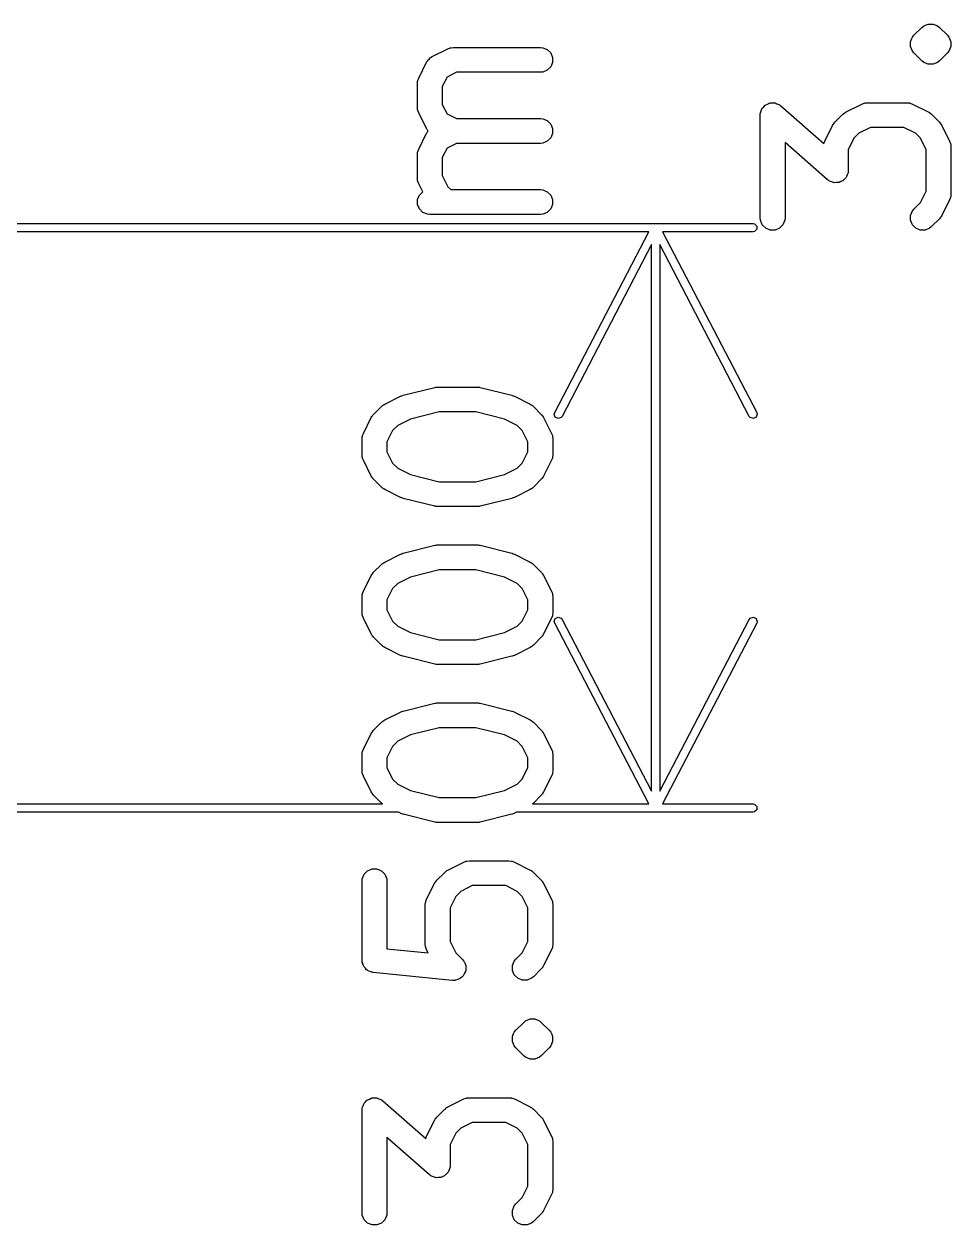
# Model space of a CAD drawing. Extents: x 2 to 13.8, y -9.5 to -0.9.
# Drawn here: x 13.1414 to 13.3614, y -3.608 to -3.3229 of the extents above; entities that cross this region are included whole.
import ezdxf

# ---------------------------------------------------------------- set-up
doc = ezdxf.new("R2010")
doc.units = 0
doc.header["$MEASUREMENT"] = 0
doc.layers.add('BLACK', color=7, linetype='CONTINUOUS')

msp = doc.modelspace()

# ---------------------------------------------------------------- linework, layer by layer
at = {"layer": 'BLACK', "linetype": 'CONTINUOUS'}
for p, q in [((13.35262, -3.32558), (13.35449, -3.32371)), ((13.35449, -3.32371), (13.35494, -3.32334)), ((13.35494, -3.32334), (13.35601, -3.3229)), ((13.35601, -3.3229), (13.35716, -3.3229)), ((13.35716, -3.3229), (13.35822, -3.32334)), ((13.35822, -3.32334), (13.35822, -3.32334)), ((13.35822, -3.32334), (13.35867, -3.32371)), ((13.35867, -3.32371), (13.36055, -3.32558)), ((13.35181, -3.3271), (13.35211, -3.32637)), ((13.35181, -3.32825), (13.35181, -3.3271)), ((13.35211, -3.32637), (13.35225, -3.32603)), ((13.35225, -3.32603), (13.35262, -3.32558)), ((13.35225, -3.32603), (13.35225, -3.32603)), ((13.36055, -3.32558), (13.36091, -3.32603)), ((13.36091, -3.32603), (13.36105, -3.32637)), ((13.36105, -3.32637), (13.36135, -3.3271)), ((13.36135, -3.3271), (13.36135, -3.32825)), ((13.23828, -3.33065), (13.24203, -3.32878)), ((13.24203, -3.32878), (13.24257, -3.32857)), ((13.24257, -3.32857), (13.24267, -3.32857)), ((13.24267, -3.32857), (13.24277, -3.32852)), ((13.24277, -3.32852), (13.24335, -3.32847)), ((13.24335, -3.32847), (13.26397, -3.32847)), ((13.26397, -3.32847), (13.26455, -3.32852)), ((13.26455, -3.32852), (13.26561, -3.32897)), ((13.26561, -3.32897), (13.26642, -3.32978)), ((13.26642, -3.32978), (13.26687, -3.33084)), ((13.35225, -3.32931), (13.35181, -3.32825)), ((13.35262, -3.32976), (13.35225, -3.32931)), ((13.35225, -3.32931), (13.35225, -3.32931)), ((13.35449, -3.33163), (13.35262, -3.32976)), ((13.36055, -3.32976), (13.35867, -3.33163)), ((13.36091, -3.32931), (13.36055, -3.32976)), ((13.36135, -3.32825), (13.36091, -3.32931)), ((13.23508, -3.33572), (13.23696, -3.33198)), ((13.23696, -3.33198), (13.23702, -3.33188)), ((13.23702, -3.33188), (13.23703, -3.33183)), ((13.23703, -3.33183), (13.23708, -3.33178)), ((13.23708, -3.33178), (13.23726, -3.33149)), ((13.23726, -3.33149), (13.23754, -3.33124)), ((13.23754, -3.33124), (13.23779, -3.33096)), ((13.23779, -3.33096), (13.23808, -3.33078)), ((13.23808, -3.33078), (13.23813, -3.33073)), ((13.23813, -3.33073), (13.23818, -3.33072)), ((13.23818, -3.33072), (13.23828, -3.33065)), ((13.26642, -3.33306), (13.26561, -3.33388)), ((13.26687, -3.332), (13.26642, -3.33306)), ((13.26687, -3.33084), (13.26687, -3.332)), ((13.35494, -3.332), (13.35449, -3.33163)), ((13.35601, -3.33244), (13.35494, -3.332)), ((13.35716, -3.33244), (13.35601, -3.33244)), ((13.35822, -3.332), (13.35716, -3.33244)), ((13.35867, -3.33163), (13.35822, -3.332)), ((13.23487, -3.33627), (13.23508, -3.33572)), ((13.2418, -3.3355), (13.24068, -3.33774)), ((13.24404, -3.33437), (13.2418, -3.3355)), ((13.26397, -3.33437), (13.24404, -3.33437)), ((13.26455, -3.33432), (13.26397, -3.33437)), ((13.26561, -3.33388), (13.26455, -3.33432)), ((13.23477, -3.33705), (13.23483, -3.33647)), ((13.23477, -3.34267), (13.23477, -3.33705)), ((13.23483, -3.33647), (13.23487, -3.33637)), ((13.23487, -3.33637), (13.23487, -3.33627)), ((13.24068, -3.33774), (13.24068, -3.34197)), ((13.31789, -3.34191), (13.31832, -3.34169)), ((13.31832, -3.34169), (13.31842, -3.34169)), ((13.31842, -3.34169), (13.31851, -3.34165)), ((13.31851, -3.34165), (13.31899, -3.34165)), ((13.31899, -3.34165), (13.31947, -3.34162)), ((13.31947, -3.34162), (13.31956, -3.34165)), ((13.31956, -3.34165), (13.31966, -3.34165)), ((13.31966, -3.34165), (13.32011, -3.34183)), ((13.34026, -3.3419), (13.3408, -3.3417)), ((13.3408, -3.3417), (13.34091, -3.34169)), ((13.34091, -3.34169), (13.34101, -3.34165)), ((13.34101, -3.34165), (13.34158, -3.34159)), ((13.34158, -3.34159), (13.35096, -3.34159)), ((13.35096, -3.34159), (13.35153, -3.34165)), ((13.35153, -3.34165), (13.35163, -3.34169)), ((13.35163, -3.34169), (13.35174, -3.3417)), ((13.35174, -3.3417), (13.35228, -3.3419)), ((13.23483, -3.34325), (13.23477, -3.34267)), ((13.23487, -3.34334), (13.23483, -3.34325)), ((13.23487, -3.34345), (13.23487, -3.34334)), ((13.23508, -3.34399), (13.23487, -3.34345)), ((13.23696, -3.34774), (13.23508, -3.34399)), ((13.24068, -3.34197), (13.2418, -3.34422)), ((13.2418, -3.34422), (13.24404, -3.34534)), ((13.31613, -3.34454), (13.31616, -3.34424)), ((13.31613, -3.36892), (13.31613, -3.34454)), ((13.31616, -3.34416), (13.31618, -3.34411)), ((13.31616, -3.34424), (13.31616, -3.34416)), ((13.31618, -3.34411), (13.31619, -3.34397)), ((13.31619, -3.34397), (13.31637, -3.34353)), ((13.31637, -3.34353), (13.31653, -3.34307)), ((13.31653, -3.34307), (13.31659, -3.343)), ((13.31659, -3.343), (13.31663, -3.3429)), ((13.31663, -3.3429), (13.31697, -3.34256)), ((13.31697, -3.34256), (13.31729, -3.3422)), ((13.31729, -3.3422), (13.31738, -3.34216)), ((13.31738, -3.34216), (13.31745, -3.34209)), ((13.31745, -3.34209), (13.31789, -3.34191)), ((13.32011, -3.34183), (13.32056, -3.34199)), ((13.32056, -3.34199), (13.32068, -3.34207)), ((13.32068, -3.34207), (13.32073, -3.34209)), ((13.32073, -3.34209), (13.32078, -3.34214)), ((13.32078, -3.34214), (13.32103, -3.34232)), ((13.32103, -3.34232), (13.33124, -3.35126)), ((13.33387, -3.34621), (13.33575, -3.34433)), ((13.33575, -3.34433), (13.33597, -3.34415)), ((13.33597, -3.34415), (13.33602, -3.34409)), ((13.33602, -3.34409), (13.33611, -3.34403)), ((13.33611, -3.34403), (13.33619, -3.34396)), ((13.33619, -3.34396), (13.33627, -3.34393)), ((13.33627, -3.34393), (13.33651, -3.34378)), ((13.33651, -3.34378), (13.34026, -3.3419)), ((13.35228, -3.3419), (13.35603, -3.34378)), ((13.35603, -3.34378), (13.35628, -3.34393)), ((13.35628, -3.34393), (13.35635, -3.34396)), ((13.35635, -3.34396), (13.35643, -3.34403)), ((13.35643, -3.34403), (13.35652, -3.34409)), ((13.35652, -3.34409), (13.35657, -3.34415)), ((13.35657, -3.34415), (13.3568, -3.34433)), ((13.3568, -3.34433), (13.35867, -3.34621)), ((13.24404, -3.34534), (13.26397, -3.34534)), ((13.26397, -3.34534), (13.26455, -3.3454)), ((13.26455, -3.3454), (13.26561, -3.34584)), ((13.26561, -3.34584), (13.26642, -3.34665)), ((13.26642, -3.34665), (13.26687, -3.34772)), ((13.33144, -3.35072), (13.33332, -3.34697)), ((13.33332, -3.34697), (13.33348, -3.34673)), ((13.33348, -3.34673), (13.33351, -3.34665)), ((13.33351, -3.34665), (13.33357, -3.34657)), ((13.33357, -3.34657), (13.33363, -3.34648)), ((13.33363, -3.34648), (13.33369, -3.34643)), ((13.33369, -3.34643), (13.33387, -3.34621)), ((13.35867, -3.34621), (13.35886, -3.34643)), ((13.35886, -3.34643), (13.35892, -3.34648)), ((13.35892, -3.34648), (13.35897, -3.34657)), ((13.35897, -3.34657), (13.35904, -3.34665)), ((13.35904, -3.34665), (13.35907, -3.34673)), ((13.35907, -3.34673), (13.35922, -3.34697)), ((13.35922, -3.34697), (13.3611, -3.35072)), ((13.23508, -3.3526), (13.23696, -3.34885)), ((13.23702, -3.34784), (13.23696, -3.34774)), ((13.23696, -3.34885), (13.23702, -3.34875)), ((13.23703, -3.34788), (13.23702, -3.34784)), ((13.23702, -3.34875), (13.23703, -3.34871)), ((13.23708, -3.34794), (13.23703, -3.34788)), ((13.23703, -3.34871), (13.23708, -3.34865)), ((13.23726, -3.34823), (13.23708, -3.34794)), ((13.23708, -3.34865), (13.23726, -3.34836)), ((13.23734, -3.34829), (13.23726, -3.34823)), ((13.23726, -3.34836), (13.23734, -3.34829)), ((13.26642, -3.34993), (13.26561, -3.35075)), ((13.26687, -3.34887), (13.26642, -3.34993)), ((13.26687, -3.34772), (13.26687, -3.34887)), ((13.33839, -3.35004), (13.33704, -3.35274)), ((13.33958, -3.34885), (13.33839, -3.35004)), ((13.34228, -3.3475), (13.33958, -3.34885)), ((13.35026, -3.3475), (13.34228, -3.3475)), ((13.35296, -3.34885), (13.35026, -3.3475)), ((13.35416, -3.35004), (13.35296, -3.34885)), ((13.3555, -3.35274), (13.35416, -3.35004)), ((13.23487, -3.35314), (13.23508, -3.3526)), ((13.23487, -3.35324), (13.23487, -3.35314)), ((13.2418, -3.35237), (13.24068, -3.35462)), ((13.24404, -3.35125), (13.2418, -3.35237)), ((13.26397, -3.35125), (13.24404, -3.35125)), ((13.26455, -3.35119), (13.26397, -3.35125)), ((13.26561, -3.35075), (13.26455, -3.35119)), ((13.33214, -3.35989), (13.32204, -3.35105)), ((13.32204, -3.35105), (13.32204, -3.36892)), ((13.33124, -3.35126), (13.33144, -3.35072)), ((13.33704, -3.35274), (13.33704, -3.35767)), ((13.3555, -3.36259), (13.3555, -3.35274)), ((13.3611, -3.35072), (13.36131, -3.35126)), ((13.36131, -3.35126), (13.36131, -3.35137)), ((13.36131, -3.35137), (13.36135, -3.35147)), ((13.36135, -3.35147), (13.36141, -3.35204)), ((13.36141, -3.35204), (13.36141, -3.36329)), ((13.23477, -3.35392), (13.23483, -3.35334)), ((13.23477, -3.35954), (13.23477, -3.35392)), ((13.23483, -3.35334), (13.23487, -3.35324)), ((13.24068, -3.35462), (13.24068, -3.35885)), ((13.24068, -3.35885), (13.24202, -3.36154)), ((13.3368, -3.35869), (13.33664, -3.35914)), ((13.33698, -3.35824), (13.3368, -3.35869)), ((13.337, -3.3581), (13.33698, -3.35824)), ((13.33701, -3.35805), (13.337, -3.3581)), ((13.33704, -3.35767), (13.33701, -3.35797)), ((13.33701, -3.35797), (13.33701, -3.35805)), ((13.23483, -3.36012), (13.23477, -3.35954)), ((13.23487, -3.36022), (13.23483, -3.36012)), ((13.23487, -3.36032), (13.23487, -3.36022)), ((13.23508, -3.36086), (13.23487, -3.36032)), ((13.23603, -3.36276), (13.23508, -3.36086)), ((13.24202, -3.36154), (13.2427, -3.36221)), ((13.33239, -3.36007), (13.33214, -3.35989)), ((13.33244, -3.36012), (13.33239, -3.36007)), ((13.3325, -3.36014), (13.33244, -3.36012)), ((13.33261, -3.36023), (13.3325, -3.36014)), ((13.33307, -3.36038), (13.33261, -3.36023)), ((13.33351, -3.36056), (13.33307, -3.36038)), ((13.33361, -3.36056), (13.33351, -3.36056)), ((13.3337, -3.3606), (13.33361, -3.36056)), ((13.33418, -3.36056), (13.3337, -3.3606)), ((13.33466, -3.36056), (13.33418, -3.36056)), ((13.33475, -3.36053), (13.33466, -3.36056)), ((13.33485, -3.36052), (13.33475, -3.36053)), ((13.33528, -3.36031), (13.33485, -3.36052)), ((13.33573, -3.36012), (13.33528, -3.36031)), ((13.3358, -3.36005), (13.33573, -3.36012)), ((13.33589, -3.36001), (13.3358, -3.36005)), ((13.3362, -3.35965), (13.33589, -3.36001)), ((13.33654, -3.35931), (13.3362, -3.35965)), ((13.33658, -3.35922), (13.33654, -3.35931)), ((13.33664, -3.35914), (13.33658, -3.35922)), ((13.23483, -3.36459), (13.23527, -3.36353)), ((13.23527, -3.36353), (13.23603, -3.36276)), ((13.2427, -3.36221), (13.26397, -3.36221)), ((13.26397, -3.36221), (13.26455, -3.36227)), ((13.26455, -3.36227), (13.26561, -3.36271)), ((13.26561, -3.36271), (13.26642, -3.36353)), ((13.26642, -3.36353), (13.26687, -3.36459)), ((13.35416, -3.36529), (13.3555, -3.36259)), ((13.36131, -3.36407), (13.3611, -3.36461)), ((13.36135, -3.36387), (13.36131, -3.36397)), ((13.36131, -3.36397), (13.36131, -3.36407)), ((13.36141, -3.36329), (13.36135, -3.36387)), ((13.23483, -3.36574), (13.23483, -3.36459)), ((13.23527, -3.36681), (13.23483, -3.36574)), ((13.23608, -3.36762), (13.23527, -3.36681)), ((13.26642, -3.36681), (13.26561, -3.36762)), ((13.26687, -3.36574), (13.26642, -3.36681)), ((13.26687, -3.36459), (13.26687, -3.36574)), ((13.35181, -3.36834), (13.35225, -3.36728)), ((13.35225, -3.36728), (13.35262, -3.36683)), ((13.35262, -3.36683), (13.35416, -3.36529)), ((13.3611, -3.36461), (13.35922, -3.36836)), ((13.23715, -3.36806), (13.23608, -3.36762)), ((13.23772, -3.36812), (13.23715, -3.36806)), ((13.26397, -3.36812), (13.23772, -3.36812)), ((13.26455, -3.36806), (13.26397, -3.36812)), ((13.26561, -3.36762), (13.26455, -3.36806)), ((13.31619, -3.36949), (13.31613, -3.36892)), ((13.31663, -3.37056), (13.31619, -3.36949)), ((13.32198, -3.36949), (13.32154, -3.37056)), ((13.32204, -3.36892), (13.32198, -3.36949)), ((13.35181, -3.36949), (13.35181, -3.36834)), ((13.35225, -3.37056), (13.35181, -3.36949)), ((13.35867, -3.36913), (13.3568, -3.371)), ((13.35886, -3.3689), (13.35867, -3.36913)), ((13.35892, -3.36885), (13.35886, -3.3689)), ((13.35897, -3.36876), (13.35892, -3.36885)), ((13.35904, -3.36868), (13.35897, -3.36876)), ((13.35907, -3.36861), (13.35904, -3.36868)), ((13.35922, -3.36836), (13.35907, -3.36861)), ((13.01181, -3.37028), (13.31443, -3.37028)), ((13.28972, -3.37224), (13.01189, -3.37224)), ((13.26738, -3.41516), (13.28972, -3.37224)), ((13.31443, -3.37224), (13.29296, -3.37224)), ((13.29296, -3.37224), (13.3153, -3.41516)), ((13.31443, -3.37028), (13.3148, -3.37035)), ((13.3148, -3.37217), (13.31443, -3.37224)), ((13.3148, -3.37035), (13.31534, -3.37088)), ((13.31534, -3.37164), (13.3148, -3.37217)), ((13.31534, -3.37088), (13.31534, -3.37164)), ((13.31745, -3.37137), (13.31663, -3.37056)), ((13.31851, -3.37181), (13.31745, -3.37137)), ((13.31966, -3.37181), (13.31851, -3.37181)), ((13.32073, -3.37137), (13.31966, -3.37181)), ((13.32154, -3.37056), (13.32073, -3.37137)), ((13.35307, -3.37137), (13.35225, -3.37056)), ((13.35413, -3.37181), (13.35307, -3.37137)), ((13.35528, -3.37181), (13.35413, -3.37181)), ((13.35635, -3.37137), (13.35528, -3.37181)), ((13.3568, -3.371), (13.35635, -3.37137)), ((13.29035, -3.37528), (13.26912, -3.41606)), ((13.29035, -3.50503), (13.29035, -3.37528)), ((13.31355, -3.41606), (13.29232, -3.37528)), ((13.29232, -3.37528), (13.29232, -3.50503)), ((13.23138, -3.41105), (13.23888, -3.40917)), ((13.23888, -3.40917), (13.23898, -3.40916)), ((13.23898, -3.40916), (13.23902, -3.40914)), ((13.23902, -3.40914), (13.23924, -3.40912)), ((13.23924, -3.40912), (13.23945, -3.40909)), ((13.23945, -3.40909), (13.2395, -3.40909)), ((13.2395, -3.40909), (13.2396, -3.40908)), ((13.2396, -3.40908), (13.24897, -3.40908)), ((13.24897, -3.40908), (13.24907, -3.40909)), ((13.24907, -3.40909), (13.24911, -3.40909)), ((13.24911, -3.40909), (13.24933, -3.40912)), ((13.24933, -3.40912), (13.24955, -3.40914)), ((13.24955, -3.40914), (13.24959, -3.40916)), ((13.24959, -3.40916), (13.24969, -3.40917)), ((13.24969, -3.40917), (13.25719, -3.41105)), ((13.22703, -3.41314), (13.23078, -3.41127)), ((13.23078, -3.41127), (13.23082, -3.41125)), ((13.23082, -3.41125), (13.23084, -3.41124)), ((13.23084, -3.41124), (13.23108, -3.41115)), ((13.23108, -3.41115), (13.23132, -3.41106)), ((13.23132, -3.41106), (13.23134, -3.41106)), ((13.23134, -3.41106), (13.23138, -3.41105)), ((13.25719, -3.41105), (13.25723, -3.41106)), ((13.25723, -3.41106), (13.25725, -3.41106)), ((13.25725, -3.41106), (13.25749, -3.41115)), ((13.25749, -3.41115), (13.25773, -3.41124)), ((13.25773, -3.41124), (13.25775, -3.41125)), ((13.25775, -3.41125), (13.25779, -3.41127)), ((13.25779, -3.41127), (13.26154, -3.41314)), ((13.22409, -3.41594), (13.22414, -3.41585)), ((13.22414, -3.41585), (13.2242, -3.4158)), ((13.2242, -3.4158), (13.22439, -3.41557)), ((13.22439, -3.41557), (13.22626, -3.4137)), ((13.22626, -3.4137), (13.22649, -3.41351)), ((13.22649, -3.41351), (13.22654, -3.41345)), ((13.22654, -3.41345), (13.22663, -3.4134)), ((13.22663, -3.4134), (13.22671, -3.41333)), ((13.22671, -3.41333), (13.22678, -3.4133)), ((13.22678, -3.4133), (13.22703, -3.41314)), ((13.23996, -3.41499), (13.23313, -3.4167)), ((13.24861, -3.41499), (13.23996, -3.41499)), ((13.25544, -3.4167), (13.24861, -3.41499)), ((13.26154, -3.41314), (13.26179, -3.4133)), ((13.26179, -3.4133), (13.26186, -3.41333)), ((13.26186, -3.41333), (13.26194, -3.4134)), ((13.26194, -3.4134), (13.26203, -3.41345)), ((13.26203, -3.41345), (13.26208, -3.41351)), ((13.26208, -3.41351), (13.26231, -3.4137)), ((13.26231, -3.4137), (13.26418, -3.41557)), ((13.26418, -3.41557), (13.26437, -3.4158)), ((13.26437, -3.4158), (13.26443, -3.41585)), ((13.26443, -3.41585), (13.26448, -3.41594)), ((13.26727, -3.41552), (13.26738, -3.41516)), ((13.2675, -3.41624), (13.26727, -3.41552)), ((13.31541, -3.41552), (13.31518, -3.41624)), ((13.3153, -3.41516), (13.31541, -3.41552)), ((13.22196, -3.42009), (13.22383, -3.41634)), ((13.22383, -3.41634), (13.22399, -3.41609)), ((13.22399, -3.41609), (13.22402, -3.41602)), ((13.22402, -3.41602), (13.22409, -3.41594)), ((13.2301, -3.41821), (13.2289, -3.41941)), ((13.23313, -3.4167), (13.2301, -3.41821)), ((13.25847, -3.41821), (13.25544, -3.4167)), ((13.25967, -3.41941), (13.25847, -3.41821)), ((13.26448, -3.41594), (13.26455, -3.41602)), ((13.26455, -3.41602), (13.26458, -3.41609)), ((13.26458, -3.41609), (13.26474, -3.41634)), ((13.26474, -3.41634), (13.26661, -3.42009)), ((13.26817, -3.41659), (13.2675, -3.41624)), ((13.26888, -3.41636), (13.26817, -3.41659)), ((13.26912, -3.41606), (13.26888, -3.41636)), ((13.31379, -3.41636), (13.31355, -3.41606)), ((13.31451, -3.41659), (13.31379, -3.41636)), ((13.31518, -3.41624), (13.31451, -3.41659)), ((13.22165, -3.42141), (13.2217, -3.42083)), ((13.22165, -3.42516), (13.22165, -3.42141)), ((13.2217, -3.42083), (13.22174, -3.42074)), ((13.22174, -3.42074), (13.22175, -3.42063)), ((13.22175, -3.42063), (13.22196, -3.42009)), ((13.2289, -3.41941), (13.22755, -3.42211)), ((13.26102, -3.42211), (13.25967, -3.41941)), ((13.26661, -3.42009), (13.26682, -3.42063)), ((13.26682, -3.42063), (13.26682, -3.42074)), ((13.26682, -3.42074), (13.26687, -3.42083)), ((13.26687, -3.42083), (13.26692, -3.42141)), ((13.26692, -3.42141), (13.26692, -3.42516)), ((13.22755, -3.42211), (13.22755, -3.42446)), ((13.26102, -3.42446), (13.26102, -3.42211)), ((13.2217, -3.42574), (13.22165, -3.42516)), ((13.22174, -3.42583), (13.2217, -3.42574)), ((13.22175, -3.42594), (13.22174, -3.42583)), ((13.22196, -3.42648), (13.22175, -3.42594)), ((13.22383, -3.43023), (13.22196, -3.42648)), ((13.22755, -3.42446), (13.2289, -3.42716)), ((13.2289, -3.42716), (13.2301, -3.42836)), ((13.25847, -3.42836), (13.25967, -3.42716)), ((13.25967, -3.42716), (13.26102, -3.42446)), ((13.26661, -3.42648), (13.26474, -3.43023)), ((13.26682, -3.42594), (13.26661, -3.42648)), ((13.26687, -3.42574), (13.26682, -3.42583)), ((13.26682, -3.42583), (13.26682, -3.42594)), ((13.26692, -3.42516), (13.26687, -3.42574)), ((13.2301, -3.42836), (13.23313, -3.42987)), ((13.23313, -3.42987), (13.23996, -3.43158)), ((13.24861, -3.43158), (13.25544, -3.42987)), ((13.25544, -3.42987), (13.25847, -3.42836)), ((13.22399, -3.43048), (13.22383, -3.43023)), ((13.22402, -3.43055), (13.22399, -3.43048)), ((13.22409, -3.43063), (13.22402, -3.43055)), ((13.22414, -3.43072), (13.22409, -3.43063)), ((13.2242, -3.43077), (13.22414, -3.43072)), ((13.22439, -3.431), (13.2242, -3.43077)), ((13.22626, -3.43287), (13.22439, -3.431)), ((13.22649, -3.43306), (13.22626, -3.43287)), ((13.23996, -3.43158), (13.24861, -3.43158)), ((13.26231, -3.43287), (13.26208, -3.43306)), ((13.26418, -3.431), (13.26231, -3.43287)), ((13.26437, -3.43077), (13.26418, -3.431)), ((13.26443, -3.43072), (13.26437, -3.43077)), ((13.26448, -3.43063), (13.26443, -3.43072)), ((13.26455, -3.43055), (13.26448, -3.43063)), ((13.26458, -3.43048), (13.26455, -3.43055)), ((13.26474, -3.43023), (13.26458, -3.43048)), ((13.22654, -3.43312), (13.22649, -3.43306)), ((13.22663, -3.43317), (13.22654, -3.43312)), ((13.22671, -3.43324), (13.22663, -3.43317)), ((13.22678, -3.43327), (13.22671, -3.43324)), ((13.22703, -3.43342), (13.22678, -3.43327)), ((13.23078, -3.4353), (13.22703, -3.43342)), ((13.23082, -3.43532), (13.23078, -3.4353)), ((13.23084, -3.43533), (13.23082, -3.43532)), ((13.23108, -3.43541), (13.23084, -3.43533)), ((13.23132, -3.43551), (13.23108, -3.43541)), ((13.23134, -3.43551), (13.23132, -3.43551)), ((13.23138, -3.43552), (13.23134, -3.43551)), ((13.23888, -3.4374), (13.23138, -3.43552)), ((13.25719, -3.43552), (13.24969, -3.4374)), ((13.25723, -3.43551), (13.25719, -3.43552)), ((13.25725, -3.43551), (13.25723, -3.43551)), ((13.25749, -3.43541), (13.25725, -3.43551)), ((13.25773, -3.43533), (13.25749, -3.43541)), ((13.25775, -3.43532), (13.25773, -3.43533)), ((13.25779, -3.4353), (13.25775, -3.43532)), ((13.26154, -3.43342), (13.25779, -3.4353)), ((13.26179, -3.43327), (13.26154, -3.43342)), ((13.26186, -3.43324), (13.26179, -3.43327)), ((13.26194, -3.43317), (13.26186, -3.43324)), ((13.26203, -3.43312), (13.26194, -3.43317)), ((13.26208, -3.43306), (13.26203, -3.43312)), ((13.23898, -3.43741), (13.23888, -3.4374)), ((13.23902, -3.43743), (13.23898, -3.43741)), ((13.23924, -3.43745), (13.23902, -3.43743)), ((13.23945, -3.43748), (13.23924, -3.43745)), ((13.2395, -3.43748), (13.23945, -3.43748)), ((13.2396, -3.43749), (13.2395, -3.43748)), ((13.24897, -3.43749), (13.2396, -3.43749)), ((13.24907, -3.43748), (13.24897, -3.43749)), ((13.24911, -3.43748), (13.24907, -3.43748)), ((13.24933, -3.43745), (13.24911, -3.43748)), ((13.24955, -3.43743), (13.24933, -3.43745)), ((13.24959, -3.43741), (13.24955, -3.43743)), ((13.24969, -3.4374), (13.24959, -3.43741)), ((13.23138, -3.44854), (13.23888, -3.44667)), ((13.23888, -3.44667), (13.23898, -3.44665)), ((13.23898, -3.44665), (13.23902, -3.44664)), ((13.23902, -3.44664), (13.23924, -3.44661)), ((13.23924, -3.44661), (13.23945, -3.44658)), ((13.23945, -3.44658), (13.2395, -3.44659)), ((13.2395, -3.44659), (13.2396, -3.44658)), ((13.2396, -3.44658), (13.24897, -3.44658)), ((13.24897, -3.44658), (13.24907, -3.44659)), ((13.24907, -3.44659), (13.24911, -3.44658)), ((13.24911, -3.44658), (13.24933, -3.44661)), ((13.24933, -3.44661), (13.24955, -3.44664)), ((13.24955, -3.44664), (13.24959, -3.44665)), ((13.24959, -3.44665), (13.24969, -3.44667)), ((13.24969, -3.44667), (13.25719, -3.44854)), ((13.22703, -3.45064), (13.23078, -3.44877)), ((13.23078, -3.44877), (13.23082, -3.44875)), ((13.23082, -3.44875), (13.23084, -3.44874)), ((13.23084, -3.44874), (13.23108, -3.44865)), ((13.23108, -3.44865), (13.23132, -3.44856)), ((13.23132, -3.44856), (13.23134, -3.44856)), ((13.23134, -3.44856), (13.23138, -3.44854)), ((13.25719, -3.44854), (13.25723, -3.44856)), ((13.25723, -3.44856), (13.25725, -3.44856)), ((13.25725, -3.44856), (13.25749, -3.44865)), ((13.25749, -3.44865), (13.25773, -3.44874)), ((13.25773, -3.44874), (13.25775, -3.44875)), ((13.25775, -3.44875), (13.25779, -3.44877)), ((13.25779, -3.44877), (13.26154, -3.45064)), ((13.22439, -3.45307), (13.22626, -3.45119)), ((13.22626, -3.45119), (13.22649, -3.45101)), ((13.22649, -3.45101), (13.22654, -3.45095)), ((13.22654, -3.45095), (13.22663, -3.45089)), ((13.22663, -3.45089), (13.22671, -3.45083)), ((13.22671, -3.45083), (13.22678, -3.4508)), ((13.22678, -3.4508), (13.22703, -3.45064)), ((13.23996, -3.45248), (13.23313, -3.45419)), ((13.24861, -3.45248), (13.23996, -3.45248)), ((13.25544, -3.45419), (13.24861, -3.45248)), ((13.26154, -3.45064), (13.26179, -3.4508)), ((13.26179, -3.4508), (13.26186, -3.45083)), ((13.26186, -3.45083), (13.26194, -3.45089)), ((13.26194, -3.45089), (13.26203, -3.45095)), ((13.26203, -3.45095), (13.26208, -3.45101)), ((13.26208, -3.45101), (13.26231, -3.45119)), ((13.26231, -3.45119), (13.26418, -3.45307)), ((13.22196, -3.45758), (13.22383, -3.45384)), ((13.22383, -3.45384), (13.22399, -3.45359)), ((13.22399, -3.45359), (13.22402, -3.45352)), ((13.22402, -3.45352), (13.22409, -3.45343)), ((13.22409, -3.45343), (13.22414, -3.45335)), ((13.22414, -3.45335), (13.2242, -3.45329)), ((13.2242, -3.45329), (13.22439, -3.45307)), ((13.2301, -3.45571), (13.2289, -3.4569)), ((13.23313, -3.45419), (13.2301, -3.45571)), ((13.25847, -3.45571), (13.25544, -3.45419)), ((13.25967, -3.4569), (13.25847, -3.45571)), ((13.26418, -3.45307), (13.26437, -3.45329)), ((13.26437, -3.45329), (13.26443, -3.45335)), ((13.26443, -3.45335), (13.26448, -3.45343)), ((13.26448, -3.45343), (13.26455, -3.45352)), ((13.26455, -3.45352), (13.26458, -3.45359)), ((13.26458, -3.45359), (13.26474, -3.45384)), ((13.26474, -3.45384), (13.26661, -3.45758)), ((13.22165, -3.45891), (13.2217, -3.45833)), ((13.2217, -3.45833), (13.22174, -3.45823)), ((13.22174, -3.45823), (13.22175, -3.45813)), ((13.22175, -3.45813), (13.22196, -3.45758)), ((13.2289, -3.4569), (13.22755, -3.4596)), ((13.26102, -3.4596), (13.25967, -3.4569)), ((13.26661, -3.45758), (13.26682, -3.45813)), ((13.26682, -3.45813), (13.26682, -3.45823)), ((13.26682, -3.45823), (13.26687, -3.45833)), ((13.26687, -3.45833), (13.26692, -3.45891)), ((13.22165, -3.46265), (13.22165, -3.45891)), ((13.22755, -3.4596), (13.22755, -3.46196)), ((13.26102, -3.46196), (13.26102, -3.4596)), ((13.26692, -3.45891), (13.26692, -3.46265)), ((13.2217, -3.46323), (13.22165, -3.46265)), ((13.22174, -3.46333), (13.2217, -3.46323)), ((13.22175, -3.46343), (13.22174, -3.46333)), ((13.22196, -3.46398), (13.22175, -3.46343)), ((13.22383, -3.46772), (13.22196, -3.46398)), ((13.22755, -3.46196), (13.2289, -3.46466)), ((13.25967, -3.46466), (13.26102, -3.46196)), ((13.26661, -3.46398), (13.26474, -3.46772)), ((13.26682, -3.46343), (13.26661, -3.46398)), ((13.26687, -3.46323), (13.26682, -3.46333)), ((13.26682, -3.46333), (13.26682, -3.46343)), ((13.26692, -3.46265), (13.26687, -3.46323)), ((13.26727, -3.46479), (13.2675, -3.46407)), ((13.2675, -3.46407), (13.26817, -3.46372)), ((13.26817, -3.46372), (13.26888, -3.46395)), ((13.26888, -3.46395), (13.26912, -3.46425)), ((13.26912, -3.46425), (13.29035, -3.50503)), ((13.29232, -3.50503), (13.31355, -3.46425)), ((13.31355, -3.46425), (13.31379, -3.46395)), ((13.31379, -3.46395), (13.31451, -3.46372)), ((13.31451, -3.46372), (13.31518, -3.46407)), ((13.31518, -3.46407), (13.31541, -3.46479)), ((13.2289, -3.46466), (13.2301, -3.46585)), ((13.2301, -3.46585), (13.23313, -3.46737)), ((13.25544, -3.46737), (13.25847, -3.46585)), ((13.25847, -3.46585), (13.25967, -3.46466)), ((13.26738, -3.46516), (13.26727, -3.46479)), ((13.28972, -3.50807), (13.26738, -3.46516)), ((13.3153, -3.46516), (13.29296, -3.50807)), ((13.31541, -3.46479), (13.3153, -3.46516)), ((13.22399, -3.46797), (13.22383, -3.46772)), ((13.22402, -3.46804), (13.22399, -3.46797)), ((13.22409, -3.46813), (13.22402, -3.46804)), ((13.22414, -3.46821), (13.22409, -3.46813)), ((13.2242, -3.46827), (13.22414, -3.46821)), ((13.22439, -3.46849), (13.2242, -3.46827)), ((13.22626, -3.47037), (13.22439, -3.46849)), ((13.23313, -3.46737), (13.23996, -3.46908)), ((13.23996, -3.46908), (13.24861, -3.46908)), ((13.24861, -3.46908), (13.25544, -3.46737)), ((13.26418, -3.46849), (13.26231, -3.47037)), ((13.26437, -3.46827), (13.26418, -3.46849)), ((13.26443, -3.46821), (13.26437, -3.46827)), ((13.26448, -3.46813), (13.26443, -3.46821)), ((13.26455, -3.46804), (13.26448, -3.46813)), ((13.26458, -3.46797), (13.26455, -3.46804)), ((13.26474, -3.46772), (13.26458, -3.46797)), ((13.22649, -3.47055), (13.22626, -3.47037)), ((13.22654, -3.47061), (13.22649, -3.47055)), ((13.22663, -3.47067), (13.22654, -3.47061)), ((13.22671, -3.47073), (13.22663, -3.47067)), ((13.22678, -3.47076), (13.22671, -3.47073)), ((13.22703, -3.47092), (13.22678, -3.47076)), ((13.23078, -3.47279), (13.22703, -3.47092)), ((13.23082, -3.47281), (13.23078, -3.47279)), ((13.23084, -3.47282), (13.23082, -3.47281)), ((13.23108, -3.47291), (13.23084, -3.47282)), ((13.25773, -3.47282), (13.25749, -3.47291)), ((13.25775, -3.47281), (13.25773, -3.47282)), ((13.25779, -3.47279), (13.25775, -3.47281)), ((13.26154, -3.47092), (13.25779, -3.47279)), ((13.26179, -3.47076), (13.26154, -3.47092)), ((13.26186, -3.47073), (13.26179, -3.47076)), ((13.26194, -3.47067), (13.26186, -3.47073)), ((13.26203, -3.47061), (13.26194, -3.47067)), ((13.26208, -3.47055), (13.26203, -3.47061)), ((13.26231, -3.47037), (13.26208, -3.47055)), ((13.23132, -3.473), (13.23108, -3.47291)), ((13.23134, -3.473), (13.23132, -3.473)), ((13.23138, -3.47302), (13.23134, -3.473)), ((13.23888, -3.47489), (13.23138, -3.47302)), ((13.23898, -3.47491), (13.23888, -3.47489)), ((13.23902, -3.47492), (13.23898, -3.47491)), ((13.23924, -3.47495), (13.23902, -3.47492)), ((13.23945, -3.47498), (13.23924, -3.47495)), ((13.2395, -3.47497), (13.23945, -3.47498)), ((13.2396, -3.47498), (13.2395, -3.47497)), ((13.24897, -3.47498), (13.2396, -3.47498)), ((13.24907, -3.47497), (13.24897, -3.47498)), ((13.24911, -3.47498), (13.24907, -3.47497)), ((13.24933, -3.47495), (13.24911, -3.47498)), ((13.24955, -3.47492), (13.24933, -3.47495)), ((13.24959, -3.47491), (13.24955, -3.47492)), ((13.24969, -3.47489), (13.24959, -3.47491)), ((13.25719, -3.47302), (13.24969, -3.47489)), ((13.25723, -3.473), (13.25719, -3.47302)), ((13.25725, -3.473), (13.25723, -3.473)), ((13.25749, -3.47291), (13.25725, -3.473)), ((13.23138, -3.48604), (13.23888, -3.48416)), ((13.23888, -3.48416), (13.23898, -3.48415)), ((13.23898, -3.48415), (13.23902, -3.48413)), ((13.23902, -3.48413), (13.23924, -3.48411)), ((13.23924, -3.48411), (13.23945, -3.48408)), ((13.23945, -3.48408), (13.2395, -3.48408)), ((13.2395, -3.48408), (13.2396, -3.48407)), ((13.2396, -3.48407), (13.24897, -3.48407)), ((13.24897, -3.48407), (13.24907, -3.48408)), ((13.24907, -3.48408), (13.24911, -3.48408)), ((13.24911, -3.48408), (13.24933, -3.48411)), ((13.24933, -3.48411), (13.24955, -3.48413)), ((13.24955, -3.48413), (13.24959, -3.48415)), ((13.24959, -3.48415), (13.24969, -3.48416)), ((13.24969, -3.48416), (13.25719, -3.48604)), ((13.22703, -3.48814), (13.23078, -3.48626)), ((13.23078, -3.48626), (13.23082, -3.48624)), ((13.23082, -3.48624), (13.23084, -3.48623)), ((13.23084, -3.48623), (13.23108, -3.48615)), ((13.23108, -3.48615), (13.23132, -3.48605)), ((13.23132, -3.48605), (13.23134, -3.48605)), ((13.23134, -3.48605), (13.23138, -3.48604)), ((13.25719, -3.48604), (13.25723, -3.48605)), ((13.25723, -3.48605), (13.25725, -3.48605)), ((13.25725, -3.48605), (13.25749, -3.48615)), ((13.25749, -3.48615), (13.25773, -3.48623)), ((13.25773, -3.48623), (13.25775, -3.48624)), ((13.25775, -3.48624), (13.25779, -3.48626)), ((13.25779, -3.48626), (13.26154, -3.48814)), ((13.22439, -3.49056), (13.22626, -3.48869)), ((13.22626, -3.48869), (13.22649, -3.4885)), ((13.22649, -3.4885), (13.22654, -3.48844)), ((13.22654, -3.48844), (13.22663, -3.48839)), ((13.22663, -3.48839), (13.22671, -3.48832)), ((13.22671, -3.48832), (13.22678, -3.48829)), ((13.22678, -3.48829), (13.22703, -3.48814)), ((13.23996, -3.48998), (13.23313, -3.49169)), ((13.24861, -3.48998), (13.23996, -3.48998)), ((13.25544, -3.49169), (13.24861, -3.48998)), ((13.26154, -3.48814), (13.26179, -3.48829)), ((13.26179, -3.48829), (13.26186, -3.48832)), ((13.26186, -3.48832), (13.26194, -3.48839)), ((13.26194, -3.48839), (13.26203, -3.48844)), ((13.26203, -3.48844), (13.26208, -3.4885)), ((13.26208, -3.4885), (13.26231, -3.48869)), ((13.26231, -3.48869), (13.26418, -3.49056)), ((13.22196, -3.49508), (13.22383, -3.49133)), ((13.22383, -3.49133), (13.22399, -3.49108)), ((13.22399, -3.49108), (13.22402, -3.49101)), ((13.22402, -3.49101), (13.22409, -3.49093)), ((13.22409, -3.49093), (13.22414, -3.49084)), ((13.22414, -3.49084), (13.2242, -3.49079)), ((13.2242, -3.49079), (13.22439, -3.49056)), ((13.23313, -3.49169), (13.2301, -3.4932)), ((13.25847, -3.4932), (13.25544, -3.49169)), ((13.26418, -3.49056), (13.26437, -3.49079)), ((13.26437, -3.49079), (13.26443, -3.49084)), ((13.26443, -3.49084), (13.26448, -3.49093)), ((13.26448, -3.49093), (13.26455, -3.49101)), ((13.26455, -3.49101), (13.26458, -3.49108)), ((13.26458, -3.49108), (13.26474, -3.49133)), ((13.26474, -3.49133), (13.26661, -3.49508)), ((13.22174, -3.49573), (13.22175, -3.49562)), ((13.22175, -3.49562), (13.22196, -3.49508)), ((13.2289, -3.4944), (13.22755, -3.4971)), ((13.2301, -3.4932), (13.2289, -3.4944)), ((13.25967, -3.4944), (13.25847, -3.4932)), ((13.26102, -3.4971), (13.25967, -3.4944)), ((13.26661, -3.49508), (13.26682, -3.49562)), ((13.26682, -3.49562), (13.26682, -3.49573)), ((13.22165, -3.4964), (13.2217, -3.49582)), ((13.22165, -3.50015), (13.22165, -3.4964)), ((13.2217, -3.49582), (13.22174, -3.49573)), ((13.22755, -3.4971), (13.22755, -3.49945)), ((13.26102, -3.49945), (13.26102, -3.4971)), ((13.26682, -3.49573), (13.26687, -3.49582)), ((13.26687, -3.49582), (13.26692, -3.4964)), ((13.26692, -3.4964), (13.26692, -3.50015)), ((13.2217, -3.50073), (13.22165, -3.50015)), ((13.22174, -3.50082), (13.2217, -3.50073)), ((13.22175, -3.50093), (13.22174, -3.50082)), ((13.22196, -3.50147), (13.22175, -3.50093)), ((13.22755, -3.49945), (13.2289, -3.50215)), ((13.25967, -3.50215), (13.26102, -3.49945)), ((13.26682, -3.50093), (13.26661, -3.50147)), ((13.26687, -3.50073), (13.26682, -3.50082)), ((13.26682, -3.50082), (13.26682, -3.50093)), ((13.26692, -3.50015), (13.26687, -3.50073)), ((13.22383, -3.50522), (13.22196, -3.50147)), ((13.2289, -3.50215), (13.2301, -3.50335)), ((13.2301, -3.50335), (13.23313, -3.50486)), ((13.25544, -3.50486), (13.25847, -3.50335)), ((13.25847, -3.50335), (13.25967, -3.50215)), ((13.26661, -3.50147), (13.26474, -3.50522)), ((13.22399, -3.50547), (13.22383, -3.50522)), ((13.22402, -3.50554), (13.22399, -3.50547)), ((13.22409, -3.50562), (13.22402, -3.50554)), ((13.22414, -3.50571), (13.22409, -3.50562)), ((13.2242, -3.50576), (13.22414, -3.50571)), ((13.22439, -3.50599), (13.2242, -3.50576)), ((13.22626, -3.50786), (13.22439, -3.50599)), ((13.23313, -3.50486), (13.23996, -3.50657)), ((13.23996, -3.50657), (13.24861, -3.50657)), ((13.24861, -3.50657), (13.25544, -3.50486)), ((13.26418, -3.50599), (13.26231, -3.50786)), ((13.26437, -3.50576), (13.26418, -3.50599)), ((13.26443, -3.50571), (13.26437, -3.50576)), ((13.26448, -3.50562), (13.26443, -3.50571)), ((13.26455, -3.50554), (13.26448, -3.50562)), ((13.26458, -3.50547), (13.26455, -3.50554)), ((13.26474, -3.50522), (13.26458, -3.50547)), ((13.01189, -3.50807), (13.22651, -3.50807)), ((13.22649, -3.50805), (13.22626, -3.50786)), ((13.22651, -3.50807), (13.22649, -3.50805)), ((13.26208, -3.50805), (13.26206, -3.50807)), ((13.26206, -3.50807), (13.28972, -3.50807)), ((13.26231, -3.50786), (13.26208, -3.50805)), ((13.29296, -3.50807), (13.31443, -3.50807)), ((13.31443, -3.50807), (13.3148, -3.50815)), ((13.3148, -3.50996), (13.31443, -3.51004)), ((13.3148, -3.50815), (13.31534, -3.50868)), ((13.31534, -3.50943), (13.3148, -3.50996)), ((13.31534, -3.50868), (13.31534, -3.50943)), ((13.23028, -3.51004), (13.01181, -3.51004)), ((13.23078, -3.51029), (13.23028, -3.51004)), ((13.23082, -3.51031), (13.23078, -3.51029)), ((13.23084, -3.51032), (13.23082, -3.51031)), ((13.23108, -3.51041), (13.23084, -3.51032)), ((13.23132, -3.5105), (13.23108, -3.51041)), ((13.23134, -3.5105), (13.23132, -3.5105)), ((13.23138, -3.51051), (13.23134, -3.5105)), ((13.23888, -3.51239), (13.23138, -3.51051)), ((13.23898, -3.5124), (13.23888, -3.51239)), ((13.23902, -3.51242), (13.23898, -3.5124)), ((13.23924, -3.51244), (13.23902, -3.51242)), ((13.23945, -3.51247), (13.23924, -3.51244)), ((13.2395, -3.51247), (13.23945, -3.51247)), ((13.2396, -3.51248), (13.2395, -3.51247)), ((13.24897, -3.51248), (13.2396, -3.51248)), ((13.24907, -3.51247), (13.24897, -3.51248)), ((13.24911, -3.51247), (13.24907, -3.51247)), ((13.24933, -3.51244), (13.24911, -3.51247)), ((13.24955, -3.51242), (13.24933, -3.51244)), ((13.24959, -3.5124), (13.24955, -3.51242)), ((13.24969, -3.51239), (13.24959, -3.5124)), ((13.25719, -3.51051), (13.24969, -3.51239)), ((13.25723, -3.5105), (13.25719, -3.51051)), ((13.25725, -3.5105), (13.25723, -3.5105)), ((13.25749, -3.51041), (13.25725, -3.5105)), ((13.25773, -3.51032), (13.25749, -3.51041)), ((13.25775, -3.51031), (13.25773, -3.51032)), ((13.25779, -3.51029), (13.25775, -3.51031)), ((13.25829, -3.51004), (13.25779, -3.51029)), ((13.31443, -3.51004), (13.25829, -3.51004)), ((13.22214, -3.52476), (13.22296, -3.52394)), ((13.22296, -3.52394), (13.22402, -3.5235)), ((13.22402, -3.5235), (13.22518, -3.5235)), ((13.22518, -3.5235), (13.22624, -3.52394)), ((13.22624, -3.52394), (13.22705, -3.52476)), ((13.24126, -3.52431), (13.24149, -3.52412)), ((13.24149, -3.52412), (13.24154, -3.52406)), ((13.24154, -3.52406), (13.24163, -3.52401)), ((13.24163, -3.52401), (13.24171, -3.52394)), ((13.24171, -3.52394), (13.24178, -3.52391)), ((13.24178, -3.52391), (13.24203, -3.52376)), ((13.24203, -3.52376), (13.24578, -3.52188)), ((13.24578, -3.52188), (13.24632, -3.52167)), ((13.24632, -3.52167), (13.24642, -3.52167)), ((13.24642, -3.52167), (13.24652, -3.52163)), ((13.24652, -3.52163), (13.2471, -3.52157)), ((13.2471, -3.52157), (13.25647, -3.52157)), ((13.25647, -3.52157), (13.25705, -3.52163)), ((13.25705, -3.52163), (13.25714, -3.52167)), ((13.25714, -3.52167), (13.25725, -3.52167)), ((13.25725, -3.52167), (13.25779, -3.52188)), ((13.25779, -3.52188), (13.26154, -3.52376)), ((13.26154, -3.52376), (13.26179, -3.52391)), ((13.26179, -3.52391), (13.26186, -3.52394)), ((13.26186, -3.52394), (13.26194, -3.52401)), ((13.26194, -3.52401), (13.26203, -3.52406)), ((13.26203, -3.52406), (13.26208, -3.52412)), ((13.26208, -3.52412), (13.26231, -3.52431)), ((13.22165, -3.5264), (13.2217, -3.52582)), ((13.22165, -3.54514), (13.22165, -3.5264)), ((13.2217, -3.52582), (13.22214, -3.52476)), ((13.22705, -3.52476), (13.2275, -3.52582)), ((13.2275, -3.52582), (13.22755, -3.5264)), ((13.22755, -3.5264), (13.22755, -3.54247)), ((13.23696, -3.5307), (13.23883, -3.52695)), ((13.23883, -3.52695), (13.23899, -3.5267)), ((13.23899, -3.5267), (13.23902, -3.52663)), ((13.23902, -3.52663), (13.23908, -3.52655)), ((13.23908, -3.52655), (13.23914, -3.52646)), ((13.23914, -3.52646), (13.2392, -3.52641)), ((13.2392, -3.52641), (13.23938, -3.52618)), ((13.23938, -3.52618), (13.24126, -3.52431)), ((13.26231, -3.52431), (13.26418, -3.52618)), ((13.26418, -3.52618), (13.26437, -3.52641)), ((13.26437, -3.52641), (13.26443, -3.52646)), ((13.26443, -3.52646), (13.26448, -3.52655)), ((13.26448, -3.52655), (13.26455, -3.52663)), ((13.26455, -3.52663), (13.26458, -3.5267)), ((13.26458, -3.5267), (13.26474, -3.52695)), ((13.26474, -3.52695), (13.26661, -3.5307)), ((13.2451, -3.52882), (13.2439, -3.53002)), ((13.24779, -3.52747), (13.2451, -3.52882)), ((13.25577, -3.52747), (13.24779, -3.52747)), ((13.25847, -3.52882), (13.25577, -3.52747)), ((13.25967, -3.53002), (13.25847, -3.52882)), ((13.23664, -3.53202), (13.2367, -3.53144)), ((13.23664, -3.54139), (13.23664, -3.53202)), ((13.2367, -3.53144), (13.23674, -3.53135)), ((13.23674, -3.53135), (13.23675, -3.53124)), ((13.23675, -3.53124), (13.23696, -3.5307)), ((13.2439, -3.53002), (13.24255, -3.53272)), ((13.24255, -3.53272), (13.24255, -3.5407)), ((13.26102, -3.53272), (13.25967, -3.53002)), ((13.26102, -3.5407), (13.26102, -3.53272)), ((13.26661, -3.5307), (13.26682, -3.53124)), ((13.26682, -3.53124), (13.26682, -3.53135)), ((13.26682, -3.53135), (13.26687, -3.53144)), ((13.26687, -3.53144), (13.26692, -3.53202)), ((13.26692, -3.53202), (13.26692, -3.54139)), ((13.24255, -3.5407), (13.2439, -3.5434)), ((13.25967, -3.5434), (13.26102, -3.5407)), ((13.22755, -3.54247), (13.23732, -3.54345)), ((13.2367, -3.54197), (13.23664, -3.54139)), ((13.23674, -3.54207), (13.2367, -3.54197)), ((13.23675, -3.54217), (13.23674, -3.54207)), ((13.23696, -3.54272), (13.23675, -3.54217)), ((13.23732, -3.54345), (13.23696, -3.54272)), ((13.2439, -3.5434), (13.24543, -3.54493)), ((13.25813, -3.54493), (13.25967, -3.5434)), ((13.26661, -3.54272), (13.26474, -3.54646)), ((13.26682, -3.54217), (13.26661, -3.54272)), ((13.26687, -3.54197), (13.26682, -3.54207)), ((13.26682, -3.54207), (13.26682, -3.54217)), ((13.26692, -3.54139), (13.26687, -3.54197)), ((13.22167, -3.54536), (13.22165, -3.54514)), ((13.22166, -3.54543), (13.22167, -3.54536)), ((13.22168, -3.5455), (13.22166, -3.54543)), ((13.2217, -3.54572), (13.22168, -3.5455)), ((13.22187, -3.54612), (13.2217, -3.54572)), ((13.22199, -3.54653), (13.22187, -3.54612)), ((13.22209, -3.54665), (13.22199, -3.54653)), ((13.22214, -3.54678), (13.22209, -3.54665)), ((13.22245, -3.54709), (13.22214, -3.54678)), ((13.24543, -3.54493), (13.2458, -3.54538)), ((13.2458, -3.54538), (13.24586, -3.54552)), ((13.24586, -3.54552), (13.24595, -3.54563)), ((13.24595, -3.54563), (13.24608, -3.54604)), ((13.24608, -3.54604), (13.24624, -3.54644)), ((13.24624, -3.54644), (13.24624, -3.54659)), ((13.24624, -3.54659), (13.24629, -3.54673)), ((13.24629, -3.54673), (13.24624, -3.54716)), ((13.25732, -3.54644), (13.25776, -3.54538)), ((13.25732, -3.5476), (13.25732, -3.54644)), ((13.25776, -3.54538), (13.25813, -3.54493)), ((13.26437, -3.54701), (13.26418, -3.54723)), ((13.26443, -3.54695), (13.26437, -3.54701)), ((13.26448, -3.54687), (13.26443, -3.54695)), ((13.26455, -3.54678), (13.26448, -3.54687)), ((13.26458, -3.54671), (13.26455, -3.54678)), ((13.26474, -3.54646), (13.26458, -3.54671)), ((13.22272, -3.54742), (13.22245, -3.54709)), ((13.22285, -3.54749), (13.22272, -3.54742)), ((13.22296, -3.5476), (13.22285, -3.54749)), ((13.22336, -3.54776), (13.22296, -3.5476)), ((13.22374, -3.54797), (13.22336, -3.54776)), ((13.22396, -3.54801), (13.22374, -3.54797)), ((13.22402, -3.54804), (13.22396, -3.54801)), ((13.2241, -3.54804), (13.22402, -3.54804)), ((13.22431, -3.54808), (13.2241, -3.54804)), ((13.24305, -3.54996), (13.22431, -3.54808)), ((13.24432, -3.54975), (13.24392, -3.54992)), ((13.24473, -3.54963), (13.24432, -3.54975)), ((13.24485, -3.54953), (13.24473, -3.54963)), ((13.24499, -3.54947), (13.24485, -3.54953)), ((13.24529, -3.54917), (13.24499, -3.54947)), ((13.24563, -3.5489), (13.24529, -3.54917)), ((13.2457, -3.54876), (13.24563, -3.5489)), ((13.2458, -3.54866), (13.2457, -3.54876)), ((13.24597, -3.54826), (13.2458, -3.54866)), ((13.24617, -3.54788), (13.24597, -3.54826)), ((13.24619, -3.54773), (13.24617, -3.54788)), ((13.24624, -3.5476), (13.24619, -3.54773)), ((13.24624, -3.54716), (13.24624, -3.5476)), ((13.25776, -3.54866), (13.25732, -3.5476)), ((13.25858, -3.54947), (13.25776, -3.54866)), ((13.25964, -3.54992), (13.25858, -3.54947)), ((13.26186, -3.54947), (13.2608, -3.54992)), ((13.26231, -3.54911), (13.26186, -3.54947)), ((13.26418, -3.54723), (13.26231, -3.54911)), ((13.24363, -3.54996), (13.24305, -3.54996)), ((13.24377, -3.54992), (13.24363, -3.54996)), ((13.24392, -3.54992), (13.24377, -3.54992)), ((13.2608, -3.54992), (13.25964, -3.54992)), ((13.25813, -3.5618), (13.26001, -3.55993)), ((13.26001, -3.55993), (13.26045, -3.55956)), ((13.26045, -3.55956), (13.26152, -3.55912)), ((13.26152, -3.55912), (13.26267, -3.55912)), ((13.26267, -3.55912), (13.26373, -3.55956)), ((13.26373, -3.55956), (13.26373, -3.55956)), ((13.26373, -3.55956), (13.26418, -3.55993)), ((13.26418, -3.55993), (13.26606, -3.5618)), ((13.25732, -3.56332), (13.25762, -3.56259)), ((13.25732, -3.56447), (13.25732, -3.56332)), ((13.25762, -3.56259), (13.25776, -3.56225)), ((13.25776, -3.56225), (13.25813, -3.5618)), ((13.25776, -3.56225), (13.25776, -3.56225)), ((13.26606, -3.5618), (13.26642, -3.56225)), ((13.26642, -3.56225), (13.26657, -3.56259)), ((13.26657, -3.56259), (13.26687, -3.56332)), ((13.26687, -3.56332), (13.26687, -3.56447)), ((13.25776, -3.56553), (13.25732, -3.56447)), ((13.25813, -3.56598), (13.25776, -3.56553)), ((13.25776, -3.56553), (13.25776, -3.56553)), ((13.26001, -3.56785), (13.25813, -3.56598)), ((13.26606, -3.56598), (13.26418, -3.56785)), ((13.26642, -3.56553), (13.26606, -3.56598)), ((13.26687, -3.56447), (13.26642, -3.56553)), ((13.26045, -3.56822), (13.26001, -3.56785)), ((13.26152, -3.56866), (13.26045, -3.56822)), ((13.26267, -3.56866), (13.26152, -3.56866)), ((13.26373, -3.56822), (13.26267, -3.56866)), ((13.26418, -3.56785), (13.26373, -3.56822)), ((13.2228, -3.57842), (13.22289, -3.57838)), ((13.22289, -3.57838), (13.22296, -3.57831)), ((13.22296, -3.57831), (13.2234, -3.57813)), ((13.2234, -3.57813), (13.22383, -3.57791)), ((13.22383, -3.57791), (13.22393, -3.57791)), ((13.22393, -3.57791), (13.22402, -3.57787)), ((13.22402, -3.57787), (13.2245, -3.57787)), ((13.2245, -3.57787), (13.22498, -3.57784)), ((13.22498, -3.57784), (13.22508, -3.57787)), ((13.22508, -3.57787), (13.22518, -3.57787)), ((13.22518, -3.57787), (13.22562, -3.57805)), ((13.22562, -3.57805), (13.22607, -3.57821)), ((13.22607, -3.57821), (13.22619, -3.57829)), ((13.22619, -3.57829), (13.22624, -3.57831)), ((13.22624, -3.57831), (13.22629, -3.57836)), ((13.22629, -3.57836), (13.22654, -3.57854)), ((13.24203, -3.58), (13.24578, -3.57812)), ((13.24578, -3.57812), (13.24632, -3.57792)), ((13.24632, -3.57792), (13.24642, -3.57791)), ((13.24642, -3.57791), (13.24652, -3.57787)), ((13.24652, -3.57787), (13.2471, -3.57781)), ((13.2471, -3.57781), (13.25647, -3.57781)), ((13.25647, -3.57781), (13.25705, -3.57787)), ((13.25705, -3.57787), (13.25714, -3.57791)), ((13.25714, -3.57791), (13.25725, -3.57792)), ((13.25725, -3.57792), (13.25779, -3.57812)), ((13.25779, -3.57812), (13.26154, -3.58)), ((13.22165, -3.58076), (13.22168, -3.58046)), ((13.22165, -3.60514), (13.22165, -3.58076)), ((13.22167, -3.58038), (13.22169, -3.58033)), ((13.22168, -3.58046), (13.22167, -3.58038)), ((13.22169, -3.58033), (13.2217, -3.58019)), ((13.2217, -3.58019), (13.22189, -3.57975)), ((13.22189, -3.57975), (13.22204, -3.57929)), ((13.22204, -3.57929), (13.22211, -3.57922)), ((13.22211, -3.57922), (13.22214, -3.57912)), ((13.22214, -3.57912), (13.22248, -3.57879)), ((13.22248, -3.57879), (13.2228, -3.57842)), ((13.22654, -3.57854), (13.23675, -3.58748)), ((13.23938, -3.58243), (13.24126, -3.58055)), ((13.24126, -3.58055), (13.24149, -3.58037)), ((13.24149, -3.58037), (13.24154, -3.58031)), ((13.24154, -3.58031), (13.24163, -3.58025)), ((13.24163, -3.58025), (13.24171, -3.58018)), ((13.24171, -3.58018), (13.24178, -3.58015)), ((13.24178, -3.58015), (13.24203, -3.58)), ((13.26154, -3.58), (13.26179, -3.58015)), ((13.26179, -3.58015), (13.26186, -3.58018)), ((13.26186, -3.58018), (13.26194, -3.58025)), ((13.26194, -3.58025), (13.26203, -3.58031)), ((13.26203, -3.58031), (13.26208, -3.58037)), ((13.26208, -3.58037), (13.26231, -3.58055)), ((13.26231, -3.58055), (13.26418, -3.58243)), ((13.23696, -3.58694), (13.23883, -3.58319)), ((13.23883, -3.58319), (13.23899, -3.58295)), ((13.23899, -3.58295), (13.23902, -3.58287)), ((13.23902, -3.58287), (13.23908, -3.58279)), ((13.23908, -3.58279), (13.23914, -3.5827)), ((13.23914, -3.5827), (13.2392, -3.58265)), ((13.2392, -3.58265), (13.23938, -3.58243)), ((13.24779, -3.58372), (13.2451, -3.58507)), ((13.25577, -3.58372), (13.24779, -3.58372)), ((13.25847, -3.58507), (13.25577, -3.58372)), ((13.26418, -3.58243), (13.26437, -3.58265)), ((13.26437, -3.58265), (13.26443, -3.5827)), ((13.26443, -3.5827), (13.26448, -3.58279)), ((13.26448, -3.58279), (13.26455, -3.58287)), ((13.26455, -3.58287), (13.26458, -3.58295)), ((13.26458, -3.58295), (13.26474, -3.58319)), ((13.26474, -3.58319), (13.26661, -3.58694)), ((13.23675, -3.58748), (13.23696, -3.58694)), ((13.2439, -3.58626), (13.24255, -3.58896)), ((13.2451, -3.58507), (13.2439, -3.58626)), ((13.25967, -3.58626), (13.25847, -3.58507)), ((13.26102, -3.58896), (13.25967, -3.58626)), ((13.26661, -3.58694), (13.26682, -3.58748)), ((13.23765, -3.59611), (13.22755, -3.58727)), ((13.22755, -3.58727), (13.22755, -3.60514)), ((13.24255, -3.58896), (13.24255, -3.59389)), ((13.26102, -3.59882), (13.26102, -3.58896)), ((13.26682, -3.58748), (13.26682, -3.58759)), ((13.26682, -3.58759), (13.26687, -3.58769)), ((13.26687, -3.58769), (13.26692, -3.58826)), ((13.26692, -3.58826), (13.26692, -3.59951)), ((13.24209, -3.59544), (13.24205, -3.59553)), ((13.24216, -3.59536), (13.24209, -3.59544)), ((13.24231, -3.59491), (13.24216, -3.59536)), ((13.24249, -3.59446), (13.24231, -3.59491)), ((13.24251, -3.59432), (13.24249, -3.59446)), ((13.24253, -3.59427), (13.24251, -3.59432)), ((13.24255, -3.59389), (13.24252, -3.59419)), ((13.24252, -3.59419), (13.24253, -3.59427)), ((13.2379, -3.59629), (13.23765, -3.59611)), ((13.23796, -3.59634), (13.2379, -3.59629)), ((13.23801, -3.59636), (13.23796, -3.59634)), ((13.23812, -3.59645), (13.23801, -3.59636)), ((13.23858, -3.5966), (13.23812, -3.59645)), ((13.23902, -3.59678), (13.23858, -3.5966)), ((13.23912, -3.59678), (13.23902, -3.59678)), ((13.23922, -3.59682), (13.23912, -3.59678)), ((13.23969, -3.59678), (13.23922, -3.59682)), ((13.24017, -3.59678), (13.23969, -3.59678)), ((13.24027, -3.59675), (13.24017, -3.59678)), ((13.24036, -3.59674), (13.24027, -3.59675)), ((13.24079, -3.59653), (13.24036, -3.59674)), ((13.24124, -3.59634), (13.24079, -3.59653)), ((13.24131, -3.59627), (13.24124, -3.59634)), ((13.2414, -3.59623), (13.24131, -3.59627)), ((13.24171, -3.59587), (13.2414, -3.59623)), ((13.24205, -3.59553), (13.24171, -3.59587)), ((13.25967, -3.60151), (13.26102, -3.59882)), ((13.26661, -3.60083), (13.26474, -3.60458)), ((13.26682, -3.60029), (13.26661, -3.60083)), ((13.26687, -3.60009), (13.26682, -3.60019)), ((13.26682, -3.60019), (13.26682, -3.60029)), ((13.26692, -3.59951), (13.26687, -3.60009)), ((13.25732, -3.60456), (13.25776, -3.6035)), ((13.25776, -3.6035), (13.25813, -3.60305)), ((13.25813, -3.60305), (13.25967, -3.60151)), ((13.2217, -3.60571), (13.22165, -3.60514)), ((13.22214, -3.60678), (13.2217, -3.60571)), ((13.22296, -3.60759), (13.22214, -3.60678)), ((13.22705, -3.60678), (13.22624, -3.60759)), ((13.2275, -3.60571), (13.22705, -3.60678)), ((13.22755, -3.60514), (13.2275, -3.60571)), ((13.25732, -3.60571), (13.25732, -3.60456)), ((13.25776, -3.60678), (13.25732, -3.60571)), ((13.25858, -3.60759), (13.25776, -3.60678)), ((13.26418, -3.60535), (13.26231, -3.60722)), ((13.26437, -3.60512), (13.26418, -3.60535)), ((13.26443, -3.60507), (13.26437, -3.60512)), ((13.26448, -3.60498), (13.26443, -3.60507)), ((13.26455, -3.6049), (13.26448, -3.60498)), ((13.26458, -3.60483), (13.26455, -3.6049)), ((13.26474, -3.60458), (13.26458, -3.60483)), ((13.22402, -3.60803), (13.22296, -3.60759)), ((13.22518, -3.60803), (13.22402, -3.60803)), ((13.22624, -3.60759), (13.22518, -3.60803)), ((13.25964, -3.60803), (13.25858, -3.60759)), ((13.2608, -3.60803), (13.25964, -3.60803)), ((13.26186, -3.60759), (13.2608, -3.60803)), ((13.26231, -3.60722), (13.26186, -3.60759))]:
    msp.add_line(p, q, dxfattribs=at)

doc.saveas('drawing.dxf')
